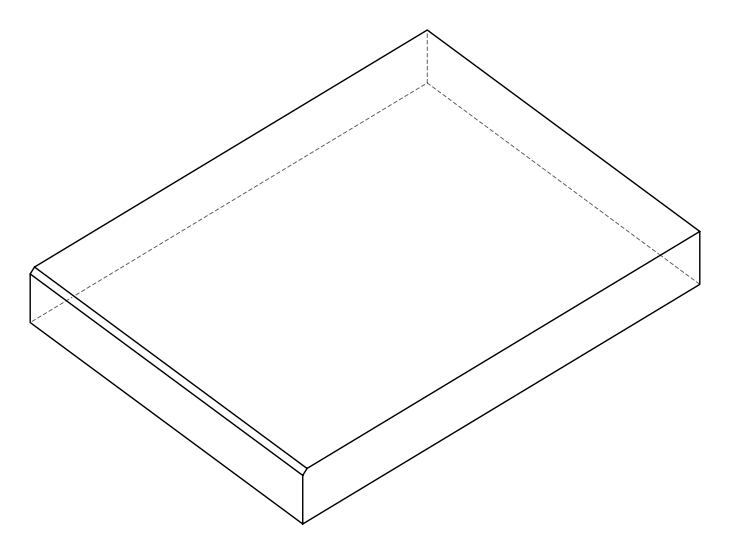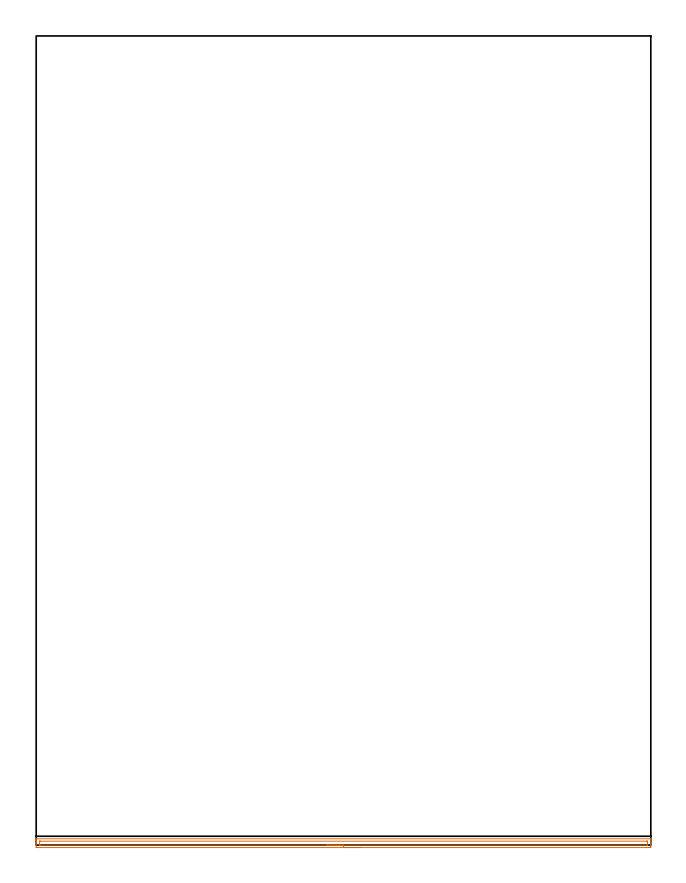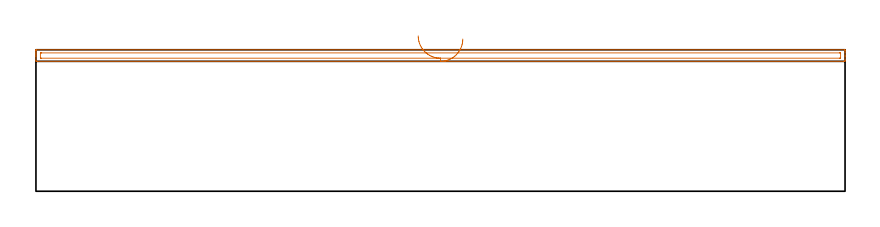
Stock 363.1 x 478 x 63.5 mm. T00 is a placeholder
(PLAN: 1 operations, 0 tool changes, 6 min)
(1 AREA_MILL | FG_CHAMFER_SURFACE | UGT0205_001 | 6 min | 4909 mm3)
(TOOL UGT0205_001 | Chamfer Mill 20 x 3 x 45 deg. | D20 FL50 Z2)
(OP 1 AREA_MILL)
G17 G21 G94 G90
T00 M6
G54
G17 G0 G90 X191.55 Y-1.5 S1061 M3
G43 Z73.5 H0
Z68.3
G94 G1 X191.512 Z67.428 F250.
X191.398 Z66.564
X191.209 Z65.712
X190.947 Z64.88
X190.613 Z64.074
X190.21 Z63.3
X189.742 Z62.564
X189.21 Z61.872
X188.621 Z61.229
X187.978 Z60.64
X187.286 Z60.108
X186.55 Z59.64
X185.776 Z59.237
X184.97 Z58.903
X184.138 Z58.641
X183.287 Z58.452
X182.422 Z58.338
X181.55 Z58.3
X0.62
X0.212 Y-1.496 Z58.301
X0.01 Y-1.492 Z58.305
X0. Y-1.095 Z58.701
Y0.661 Z60.455
Y1.199 Z60.996
Y1.539 Z61.335
Y2.077 Z61.873
Y2.417 Z62.212
Y3.098 Z62.897
Y3.386 Z63.186
X0.002 Y3.545 Z63.338
X0.01 Y3.697 Z63.488
X0.173 Y3.7 Z63.5
X362.927
X363.09 Y3.697 Z63.488
X363.098 Y3.545 Z63.338
X363.1 Y3.386 Z63.186
Y3.098 Z62.897
Y2.417 Z62.212
Y1.199 Z60.996
Y0.661 Z60.455
Y-0.826 Z58.969
X363.097 Y-1.095 Z58.701
X363.09 Y-1.492 Z58.305
X362.888 Y-1.496 Z58.301
X362.48 Y-1.5 Z58.3
X181.55
Y-0.086 Z59.714
X2.407 Y-0.085 Z59.715
X2.271 Y-0.084 Z59.716
X2.049 Y-0.079 Z59.721
X2.009 Y-0.072 Z59.728
X2.005 Y-0.042 Z59.758
X2.002 Y-0.01 Z59.79
X2. Y0.182 Z59.982
X2.001 Y2.072 Z61.872
X2.003 Y2.179 Z61.979
X2.008 Y2.249 Z62.049
X2.013 Y2.279 Z62.079
X2.028 Y2.281 Z62.081
X2.407 Y2.285 Z62.085
X2.541 Y2.286 Z62.086
X360.693 Y2.285 Z62.085
X360.829 Y2.284 Z62.084
X361.051 Y2.279 Z62.079
X361.091 Y2.272 Z62.072
X361.095 Y2.242 Z62.042
X361.098 Y2.21 Z62.01
X361.1 Y2.018 Z61.818
X361.099 Y0.128 Z59.928
X361.097 Y0.021 Z59.821
X361.092 Y-0.049 Z59.751
X361.087 Y-0.079 Z59.721
X361.072 Y-0.081 Z59.719
X360.693 Y-0.085 Z59.715
X360.559 Y-0.086 Z59.714
X181.55
X180.678 Z59.752
X179.814 Z59.866
X178.962 Z60.055
X178.13 Z60.317
X177.324 Z60.651
X176.55 Z61.054
X175.814 Z61.523
X175.122 Z62.054
X174.479 Z62.643
X173.89 Z63.286
X173.359 Z63.978
X172.89 Z64.714
X172.487 Z65.488
X172.153 Z66.294
X171.891 Z67.126
X171.702 Z67.978
X171.588 Z68.843
X171.55 Z69.714
G0 Z73.5
M5
M2
